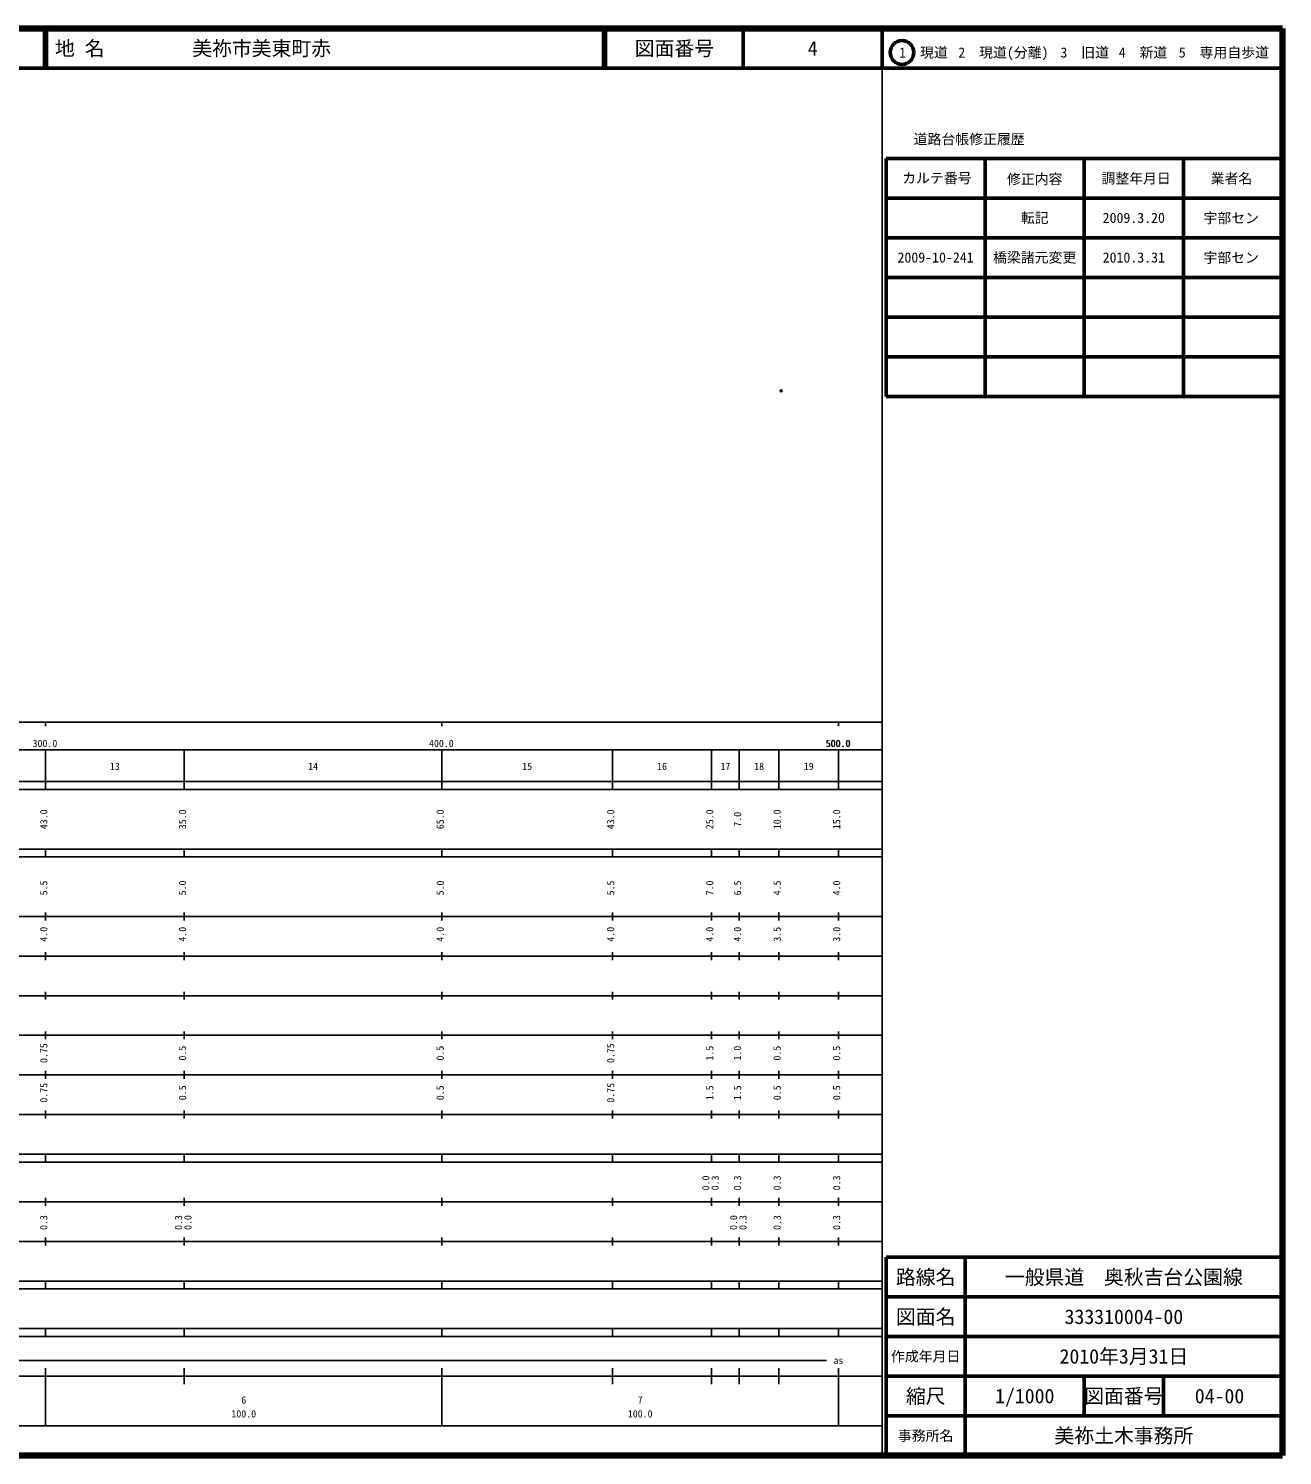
# Model space of a CAD drawing. Units: millimetres on the paper. Extents: x 40 to 680, y 20 to 380.
# Drawn here: x 363.7 to 680, y 20 to 380 of the extents above; entities that cross this region are included whole.
import ezdxf
from ezdxf.enums import TextEntityAlignment as Align

# ---------------------------------------------------------------- set-up
doc = ezdxf.new("R2010")
doc.units = ezdxf.units.MM
doc.header["$PDMODE"] = 32
doc.header["$PDSIZE"] = 0.5
doc.layers.add('S-OTRS', color=6, linetype='Continuous')
doc.layers.add('S-TTL-TXT', color=7, linetype='Continuous')
for name, color, linetype, lineweight in [('S-TTL', 2, 'Continuous', 140), ('S-TTL-BAND', 7, 'Continuous', 25), ('S-TTL-FRAM', 2, 'Continuous', 50), ('S-TTL-LINE', 7, 'Continuous', 50)]:
    doc.layers.add(name, color=color, linetype=linetype, lineweight=lineweight)
doc.styles.add('ＭＳ ゴシック', font='')
doc.styles.get('ＭＳ ゴシック').set_extended_font_data('MS Gothic')

msp = doc.modelspace()

# ---------------------------------------------------------------- linework, layer by layer
at = {"layer": 'S-OTRS'}
msp.add_point((553.58, 288.611), dxfattribs=at)
at = {"layer": 'S-TTL'}
for p, q in [((680, 380), (40, 380)), ((680, 20), (680, 380)), ((40, 20), (680, 20))]:
    msp.add_line(p, q, dxfattribs=at)
at = {"layer": 'S-TTL-BAND'}
for p, q in [((579, 20), (579, 370)), ((40, 205), (579, 205)), ((368, 205), (368, 204)), ((468, 205), (468, 204)), ((568, 205), (568, 204)), ((68, 198), (579, 198)), ((368, 188), (368, 198)), ((403, 188), (403, 198)), ((468, 188), (468, 198)), ((511, 188), (511, 198)), ((536, 188), (536, 198)), ((543, 188), (543, 198)), ((553, 188), (553, 198)), ((568, 188), (568, 198)), ((40, 190), (579, 190)), ((40, 188), (579, 188)), ((40, 173), (579, 173)), ((368, 171), (368, 173)), ((403, 171), (403, 173)), ((468, 171), (468, 173)), ((511, 171), (511, 173)), ((536, 171), (536, 173)), ((543, 171), (543, 173)), ((553, 171), (553, 173)), ((568, 171), (568, 173)), ((40, 171), (579, 171)), ((40, 156), (579, 156)), ((368, 155), (368, 157)), ((403, 155), (403, 157)), ((468, 155), (468, 157)), ((511, 155), (511, 157)), ((536, 155), (536, 157)), ((543, 155), (543, 157)), ((553, 155), (553, 157)), ((568, 155), (568, 157)), ((46, 146), (579, 146)), ((368, 145), (368, 147)), ((403, 145), (403, 147)), ((468, 145), (468, 147)), ((511, 145), (511, 147)), ((536, 145), (536, 147)), ((543, 145), (543, 147)), ((553, 145), (553, 147)), ((568, 145), (568, 147)), ((368, 135), (368, 137)), ((403, 135), (403, 137)), ((468, 135), (468, 137)), ((511, 135), (511, 137)), ((536, 135), (536, 137)), ((543, 135), (543, 137)), ((553, 135), (553, 137)), ((568, 135), (568, 137)), ((52, 136), (579, 136)), ((46, 126), (579, 126)), ((368, 125), (368, 127)), ((403, 125), (403, 127)), ((468, 125), (468, 127)), ((511, 125), (511, 127)), ((536, 125), (536, 127)), ((543, 125), (543, 127)), ((553, 125), (553, 127)), ((568, 125), (568, 127)), ((52, 116), (579, 116)), ((368, 115), (368, 117)), ((403, 115), (403, 117)), ((468, 115), (468, 117)), ((511, 115), (511, 117)), ((536, 115), (536, 117)), ((543, 115), (543, 117)), ((553, 115), (553, 117)), ((568, 115), (568, 117)), ((46, 106), (579, 106)), ((368, 105), (368, 107)), ((403, 105), (403, 107)), ((468, 105), (468, 107)), ((511, 105), (511, 107)), ((536, 105), (536, 107)), ((543, 105), (543, 107)), ((553, 105), (553, 107)), ((568, 105), (568, 107)), ((40, 96), (579, 96)), ((40, 94), (579, 94)), ((368, 94), (368, 96)), ((403, 94), (403, 96)), ((468, 94), (468, 96)), ((511, 94), (511, 96)), ((536, 94), (536, 96)), ((543, 94), (543, 96)), ((553, 94), (553, 96)), ((568, 94), (568, 96)), ((49, 84), (579, 84)), ((368, 83), (368, 85)), ((403, 83), (403, 85)), ((468, 83), (468, 85)), ((511, 83), (511, 85)), ((536, 83), (536, 85)), ((543, 83), (543, 85)), ((553, 83), (553, 85)), ((568, 83), (568, 85)), ((40, 74), (579, 74)), ((368, 73), (368, 75)), ((403, 73), (403, 75)), ((468, 73), (468, 75)), ((511, 73), (511, 75)), ((536, 73), (536, 75)), ((543, 73), (543, 75)), ((553, 73), (553, 75)), ((568, 73), (568, 75)), ((40, 64), (579, 64)), ((40, 62), (579, 62)), ((368, 62), (368, 64)), ((403, 62), (403, 64)), ((468, 62), (468, 64)), ((511, 62), (511, 64)), ((536, 62), (536, 64)), ((543, 62), (543, 64)), ((553, 62), (553, 64)), ((568, 62), (568, 64)), ((40, 52), (579, 52)), ((368, 50), (368, 52)), ((403, 50), (403, 52)), ((468, 50), (468, 52)), ((511, 50), (511, 52)), ((536, 50), (536, 52)), ((543, 50), (543, 52)), ((553, 50), (553, 52)), ((568, 50), (568, 52)), ((40, 50), (579, 50)), ((71, 44), (565, 44)), ((40, 40), (579, 40)), ((368, 27.5), (368, 42)), ((403, 38), (403, 42)), ((468, 27.5), (468, 42)), ((511, 38), (511, 42)), ((536, 38), (536, 42)), ((543, 38), (543, 42)), ((553, 38), (553, 42)), ((568, 27.5), (568, 42)), ((68, 27.5), (579, 27.5))]:
    msp.add_line(p, q, dxfattribs=at)
at = {"layer": 'S-TTL-FRAM'}
for p, q in [((580, 347.197), (580, 287.197)), ((580, 347.197), (680, 347.197)), ((580, 287.197), (680, 287.197)), ((680, 70), (580, 70)), ((580, 70), (580, 20))]:
    msp.add_line(p, q, dxfattribs=at)
at = {"layer": 'S-TTL-LINE'}
for p, q in [((367.75, 380), (367.75, 370)), ((368.25, 380), (368.25, 370)), ((508.747, 380), (508.747, 370)), ((509.247, 380), (509.247, 370)), ((543.997, 380), (543.997, 370)), ((579, 380), (579, 370)), ((40, 370), (680, 370)), ((605, 347.197), (605, 287.197)), ((630, 347.197), (630, 287.197)), ((655, 347.197), (655, 287.197)), ((580, 337.197), (680, 337.197)), ((580, 327.197), (680, 327.197)), ((580, 317.197), (680, 317.197)), ((580, 307.197), (680, 307.197)), ((580, 297.197), (680, 297.197)), ((600, 70), (600, 20)), ((680, 60), (580, 60)), ((680, 50), (580, 50)), ((680, 40), (580, 40)), ((630, 40), (630, 30)), ((650, 40), (650, 30)), ((680, 30), (580, 30))]:
    msp.add_line(p, q, dxfattribs=at)
msp.add_circle((584.031, 373.958), 3, dxfattribs=at)

# ---------------------------------------------------------------- texts
at = {"layer": 'S-TTL-BAND', "style": 'ＭＳ ゴシック'}
for s, p in [('300.0', (367.844, 198.195)), ('400.0', (467.844, 198.195)), ('500.0', (567.844, 198.195)), ('500.0', (568, 198.195)), ('13', (385.5, 192.405)), ('14', (435.5, 192.405)), ('15', (489.5, 192.405)), ('16', (523.5, 192.405)), ('17', (539.5, 192.405)), ('18', (548, 192.405)), ('19', (560.5, 192.405)), ('as', (568, 42.5)), ('6', (418, 32.523)), ('7', (518, 32.523)), ('100.0', (418, 29.033)), ('100.0', (518, 29.033))]:
    msp.add_text(s, height=1.833, dxfattribs=at).set_placement(p, align=Align.BOTTOM_CENTER)
for s, p in [('43.0', (369, 180.5)), ('35.0', (404, 180.5)), ('65.0', (469, 180.5)), ('43.0', (512, 180.5)), ('25.0', (537, 180.5)), ('7.0', (544, 180.5)), ('10.0', (554, 180.5)), ('15.0', (569, 180.5)), ('5.5', (369, 163.174)), ('5.0', (404, 163.174)), ('5.0', (469, 163.174)), ('5.5', (512, 163.174)), ('7.0', (537, 163.174)), ('6.5', (544, 163.174)), ('4.5', (554, 163.174)), ('4.0', (569, 163.174)), ('4.0', (369, 151.5)), ('4.0', (404, 151.5)), ('4.0', (469, 151.5)), ('4.0', (512, 151.5)), ('4.0', (537, 151.5)), ('4.0', (544, 151.5)), ('3.5', (554, 151.5)), ('3.0', (569, 151.5)), ('0.75', (369, 121.5)), ('0.5', (404, 121.5)), ('0.5', (469, 121.5)), ('0.75', (512, 121.5)), ('1.5', (537, 121.5)), ('1.0', (544, 121.5)), ('0.5', (554, 121.5)), ('0.5', (569, 121.5)), ('0.75', (369, 111.5)), ('0.5', (404, 111.5)), ('0.5', (469, 111.5)), ('0.75', (512, 111.5)), ('1.5', (537, 111.5)), ('1.5', (544, 111.5)), ('0.5', (554, 111.5)), ('0.5', (569, 111.5)), ('0.0', (536, 88.764)), ('0.3', (538.37, 88.764)), ('0.3', (544, 88.764)), ('0.3', (554, 88.764)), ('0.3', (569, 88.764)), ('0.3', (369, 78.764)), ('0.3', (403, 78.764)), ('0.0', (405.37, 78.764)), ('0.0', (543, 78.764)), ('0.3', (545.37, 78.764)), ('0.3', (554, 78.764)), ('0.3', (569, 78.764))]:
    msp.add_text(s, height=1.833, rotation=90, dxfattribs=at).set_placement(p, align=Align.BOTTOM_CENTER)
at = {"layer": 'S-TTL-TXT', "style": 'ＭＳ ゴシック'}
for s, p in [('地 名', (370.38, 375)), ('美祢市美東町赤', (405.024, 375))]:
    msp.add_text(s, height=3.666, dxfattribs=at).set_placement(p, align=Align.MIDDLE_LEFT)
for s, height, p in [('図面番号', 3.666, (526.622, 375)), ('4', 3.666, (561.497, 375)), ('1\u3000現道', 2.566, (589.448, 373.958)), ('2\u3000現道(分離)', 2.566, (609.619, 373.958)), ('3\u3000旧道', 2.566, (630.121, 373.958)), ('4\u3000新道', 2.566, (644.824, 373.958)), ('5\u3000専用自歩道', 2.566, (665.228, 373.958)), ('道路台帳修正履歴', 2.566, (600.968, 352.113)), ('カルテ番号', 2.566, (592.839, 342.277)), ('修正内容', 2.566, (617.509, 342.023)), ('調整年月日', 2.566, (643.089, 342.197)), ('業者名', 2.566, (667.134, 342.197)), ('転記', 2.566, (617.5, 332.245)), ('2009.3.20', 2.566, (642.5, 332.245)), ('宇部セン', 2.566, (667.077, 332.189)), ('2009-10-241', 2.566, (592.5, 322.245)), ('橋梁諸元変更', 2.566, (617.5, 322.245)), ('2010.3.31', 2.566, (642.5, 322.245)), ('宇部セン', 2.566, (667.077, 322.189)), ('路線名', 3.666, (590, 65)), ('路線名', 3.666, (590, 65)), ('一般県道\u3000奥秋吉台公園線', 3.666, (640, 65)), ('図面名', 3.666, (590, 55)), ('図面名', 3.666, (590, 55)), ('333310004-00', 3.666, (640, 55)), ('2010年3月31日', 3.666, (640, 45)), ('作成年月日', 2.566, (590, 45)), ('作成年月日', 2.566, (590, 45)), ('縮尺', 3.666, (590, 35)), ('縮尺', 3.666, (590, 35)), ('1/1000', 3.666, (615, 35)), ('図面番号', 3.666, (640, 35)), ('図面番号', 3.666, (640, 35)), ('04-00', 3.666, (664.125, 35)), ('事務所名', 2.566, (590, 25)), ('事務所名', 2.566, (590, 25)), ('美祢土木事務所', 3.666, (640, 25))]:
    msp.add_text(s, height=height, dxfattribs=at).set_placement(p, align=Align.MIDDLE_CENTER)

doc.saveas('drawing.dxf')
